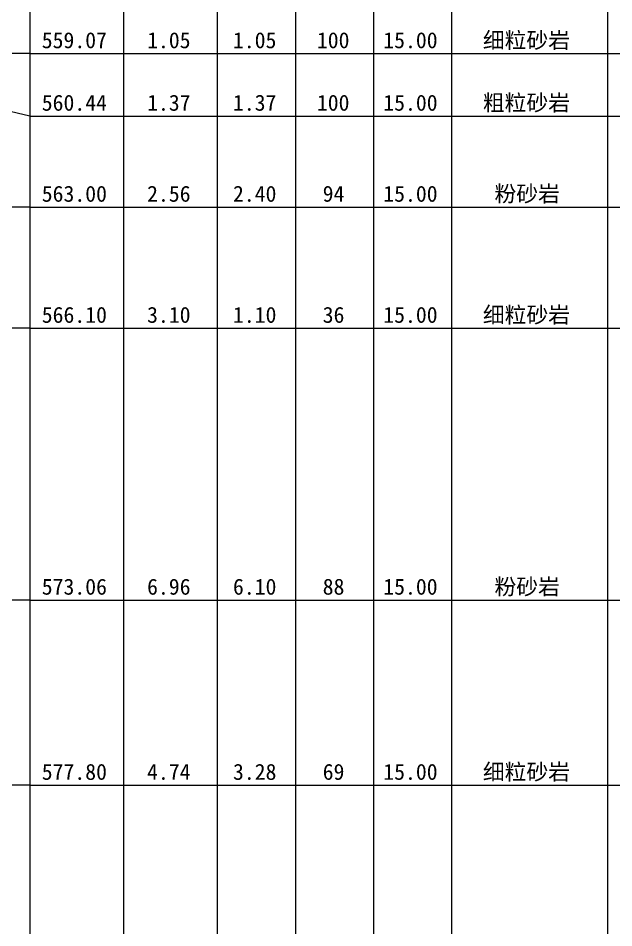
# Model space of a CAD drawing. Header units: inches. Extents: x -27 to 109, y -724 to 26.
# Drawn here: x 20.78 to 36.04, y -580.56 to -557.27 of the extents above; entities that cross this region are included whole.
import ezdxf

# ---------------------------------------------------------------- set-up
doc = ezdxf.new("R2010")
doc.units = ezdxf.units.IN
doc.header["$MEASUREMENT"] = 0
doc.layers.get('0').update_dxf_attribs({"lineweight": 0})
doc.styles.add('宋体', font='')
doc.styles.get('宋体').set_extended_font_data('宋体')

msp = doc.modelspace()

# ---------------------------------------------------------------- linework, layer by layer
at = {"linetype": 'Continuous', "lineweight": 15}
for p, q in [((21.082, 0.896), (21.082, -693.554)), ((23.482, 0.896), (23.482, -693.554)), ((25.882, 0.896), (25.882, -693.554)), ((27.882, 0.896), (27.882, -693.554)), ((29.882, 0.896), (29.882, -693.554)), ((31.882, 0.896), (31.882, -693.554)), ((35.882, 0.896), (35.882, -693.554)), ((21.082, -558.174), (20.082, -558.174)), ((21.082, -558.174), (23.482, -558.174)), ((23.482, -558.174), (25.882, -558.174)), ((25.882, -558.174), (27.882, -558.174)), ((27.882, -558.174), (29.882, -558.174)), ((29.882, -558.174), (31.882, -558.174)), ((31.882, -558.174), (35.882, -558.174)), ((35.882, -558.174), (65.882, -558.174)), ((21.082, -559.774), (20.082, -559.544)), ((21.082, -559.774), (23.482, -559.774)), ((23.482, -559.774), (25.882, -559.774)), ((25.882, -559.774), (27.882, -559.774)), ((27.882, -559.774), (29.882, -559.774)), ((29.882, -559.774), (31.882, -559.774)), ((31.882, -559.774), (35.882, -559.774)), ((35.882, -559.774), (65.882, -559.774)), ((21.082, -562.104), (20.082, -562.104)), ((21.082, -562.104), (23.482, -562.104)), ((23.482, -562.104), (25.882, -562.104)), ((25.882, -562.104), (27.882, -562.104)), ((27.882, -562.104), (29.882, -562.104)), ((29.882, -562.104), (31.882, -562.104)), ((31.882, -562.104), (35.882, -562.104)), ((35.882, -562.104), (65.882, -562.104)), ((21.082, -565.204), (20.082, -565.204)), ((21.082, -565.204), (23.482, -565.204)), ((23.482, -565.204), (25.882, -565.204)), ((25.882, -565.204), (27.882, -565.204)), ((27.882, -565.204), (29.882, -565.204)), ((29.882, -565.204), (31.882, -565.204)), ((31.882, -565.204), (35.882, -565.204)), ((35.882, -565.204), (65.882, -565.204)), ((21.082, -572.164), (20.082, -572.164)), ((21.082, -572.164), (23.482, -572.164)), ((23.482, -572.164), (25.882, -572.164)), ((25.882, -572.164), (27.882, -572.164)), ((27.882, -572.164), (29.882, -572.164)), ((29.882, -572.164), (31.882, -572.164)), ((31.882, -572.164), (35.882, -572.164)), ((35.882, -572.164), (65.882, -572.164)), ((21.082, -576.904), (20.082, -576.904)), ((21.082, -576.904), (23.482, -576.904)), ((23.482, -576.904), (25.882, -576.904)), ((25.882, -576.904), (27.882, -576.904)), ((27.882, -576.904), (29.882, -576.904)), ((29.882, -576.904), (31.882, -576.904)), ((31.882, -576.904), (35.882, -576.904)), ((35.882, -576.904), (65.882, -576.904))]:
    msp.add_line(p, q, dxfattribs=at)

# ---------------------------------------------------------------- texts
at = {"style": '宋体'}
for s, p in [('559.07', (21.384, -558.037)), ('1.05', (24.083, -558.037)), ('1.05', (26.283, -558.037)), ('100', (28.433, -558.037)), ('15.00', (30.134, -558.037)), ('细粒砂岩', (32.685, -558.037)), ('560.44', (21.384, -559.637)), ('1.37', (24.083, -559.637)), ('1.37', (26.283, -559.637)), ('100', (28.433, -559.637)), ('15.00', (30.134, -559.637)), ('粗粒砂岩', (32.685, -559.637)), ('563.00', (21.384, -561.967)), ('2.56', (24.083, -561.967)), ('2.40', (26.283, -561.967)), ('94', (28.582, -561.967)), ('15.00', (30.134, -561.967)), ('粉砂岩', (32.984, -561.967)), ('566.10', (21.384, -565.067)), ('3.10', (24.083, -565.067)), ('1.10', (26.283, -565.067)), ('36', (28.582, -565.067)), ('15.00', (30.134, -565.067)), ('细粒砂岩', (32.685, -565.067)), ('573.06', (21.384, -572.027)), ('6.96', (24.083, -572.027)), ('6.10', (26.283, -572.027)), ('88', (28.582, -572.027)), ('15.00', (30.134, -572.027)), ('粉砂岩', (32.984, -572.027)), ('577.80', (21.384, -576.767)), ('3.28', (26.283, -576.767)), ('69', (28.582, -576.767)), ('15.00', (30.134, -576.767)), ('细粒砂岩', (32.685, -576.767)), ('4.74', (24.083, -576.767))]:
    msp.add_text(s, height=0.4092, dxfattribs=at).set_placement(p)

doc.saveas('drawing.dxf')
